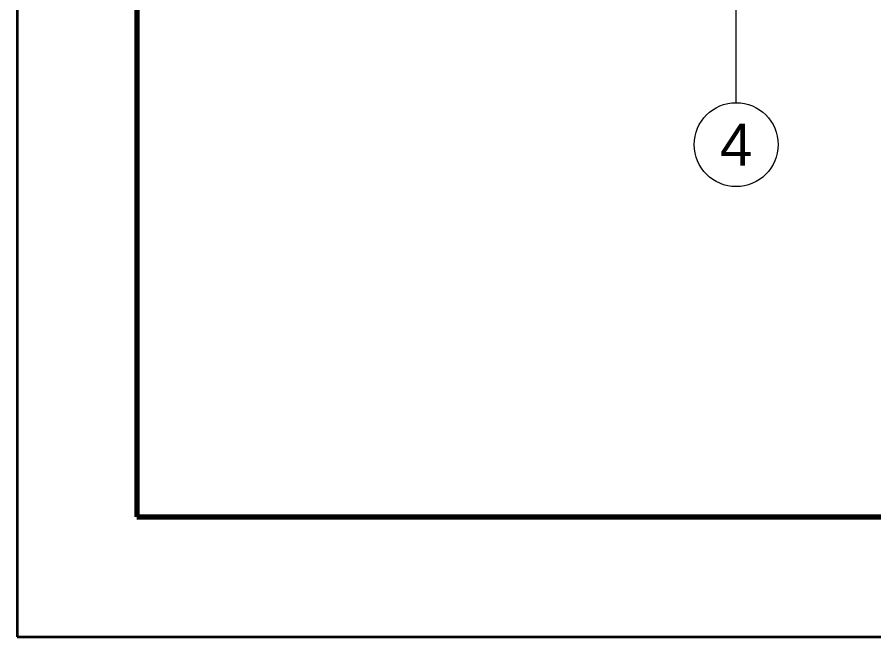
# Model space of a CAD drawing. Header units: millimetres. Extents: x 0 to 900, y 0 to 148.
# Drawn here: x 0 to 35.75, y 0 to 25.85 of the extents above; entities that cross this region are included whole.
import ezdxf
from ezdxf.enums import TextEntityAlignment as Align

# ---------------------------------------------------------------- set-up
doc = ezdxf.new("R2010")
doc.units = ezdxf.units.MM
doc.header["$LTSCALE"] = 0.125
for name, color, linetype, lineweight in [('DIM', 7, 'Continuous', 18), ('FRAME', 7, 'Continuous', 70), ('TEXT', 7, 'Continuous', 25), ('TITLE', 7, 'Continuous', 35)]:
    doc.layers.add(name, color=color, linetype=linetype, lineweight=lineweight)
doc.styles.add('LiberationSans', font='LiberationSans-Regular.ttf')

msp = doc.modelspace()

# ---------------------------------------------------------------- linework, layer by layer
at = {"layer": 'DIM'}
msp.add_line((30, 22.278), (30, 32.48), dxfattribs=at)
msp.add_circle((30, 20.528), 1.75, dxfattribs=at)
at = {"layer": 'FRAME'}
msp.add_lwpolyline([(5, 5), (205, 5), (205, 143.5), (5, 143.5)], close=True, dxfattribs=at)
at = {"layer": 'TITLE'}
msp.add_lwpolyline([(0, 0), (210, 0), (210, 148.5), (0, 148.5)], close=True, dxfattribs=at)

# ---------------------------------------------------------------- texts
at = {"layer": 'TEXT', "style": 'LiberationSans'}
msp.add_text('4', height=1.75, dxfattribs=at).set_placement((30, 20.528), align=Align.MIDDLE_CENTER)

doc.saveas('drawing.dxf')
